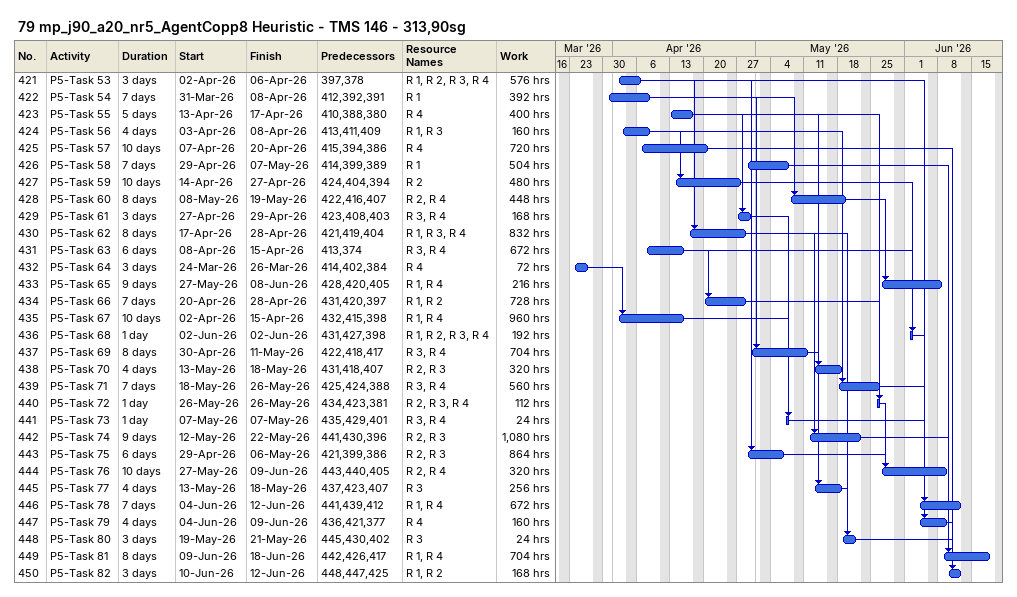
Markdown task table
79 mp_j90_a20_nr5_AgentCopp8 Heuristic - TMS 146 - 313,90sg

| ID | Task | Duration | Start | Finish | Predecessors | Resources | Work (h) |
|---|---|---|---|---|---|---|---|
| 421 | P5-Task 53 | 3d | 2026-04-02 | 2026-04-06 | 397, 378 | R 1, R 2, R 3, R 4 | 576 |
| 422 | P5-Task 54 | 7d | 2026-03-31 | 2026-04-08 | 412, 392, 391 | R 1 | 392 |
| 423 | P5-Task 55 | 5d | 2026-04-13 | 2026-04-17 | 410, 388, 380 | R 4 | 400 |
| 424 | P5-Task 56 | 4d | 2026-04-03 | 2026-04-08 | 413, 411, 409 | R 1, R 3 | 160 |
| 425 | P5-Task 57 | 10d | 2026-04-07 | 2026-04-20 | 415, 394, 386 | R 4 | 720 |
| 426 | P5-Task 58 | 7d | 2026-04-29 | 2026-05-07 | 414, 399, 389 | R 1 | 504 |
| 427 | P5-Task 59 | 10d | 2026-04-14 | 2026-04-27 | 424, 404, 394 | R 2 | 480 |
| 428 | P5-Task 60 | 8d | 2026-05-08 | 2026-05-19 | 422, 416, 407 | R 2, R 4 | 448 |
| 429 | P5-Task 61 | 3d | 2026-04-27 | 2026-04-29 | 423, 408, 403 | R 3, R 4 | 168 |
| 430 | P5-Task 62 | 8d | 2026-04-17 | 2026-04-28 | 421, 419, 404 | R 1, R 3, R 4 | 832 |
| 431 | P5-Task 63 | 6d | 2026-04-08 | 2026-04-15 | 413, 374 | R 3, R 4 | 672 |
| 432 | P5-Task 64 | 3d | 2026-03-24 | 2026-03-26 | 414, 402, 384 | R 4 | 72 |
| 433 | P5-Task 65 | 9d | 2026-05-27 | 2026-06-08 | 428, 420, 405 | R 1, R 4 | 216 |
| 434 | P5-Task 66 | 7d | 2026-04-20 | 2026-04-28 | 431, 420, 397 | R 1, R 2 | 728 |
| 435 | P5-Task 67 | 10d | 2026-04-02 | 2026-04-15 | 432, 415, 398 | R 1, R 4 | 960 |
| 436 | P5-Task 68 | 1d | 2026-06-02 | 2026-06-02 | 431, 427, 398 | R 1, R 2, R 3, R 4 | 192 |
| 437 | P5-Task 69 | 8d | 2026-04-30 | 2026-05-11 | 422, 418, 417 | R 3, R 4 | 704 |
| 438 | P5-Task 70 | 4d | 2026-05-13 | 2026-05-18 | 431, 418, 407 | R 2, R 3 | 320 |
| 439 | P5-Task 71 | 7d | 2026-05-18 | 2026-05-26 | 425, 424, 388 | R 3, R 4 | 560 |
| 440 | P5-Task 72 | 1d | 2026-05-26 | 2026-05-26 | 434, 423, 381 | R 2, R 3, R 4 | 112 |
| 441 | P5-Task 73 | 1d | 2026-05-07 | 2026-05-07 | 435, 429, 401 | R 3, R 4 | 24 |
| 442 | P5-Task 74 | 9d | 2026-05-12 | 2026-05-22 | 441, 430, 396 | R 2, R 3 | 1080 |
| 443 | P5-Task 75 | 6d | 2026-04-29 | 2026-05-06 | 421, 399, 386 | R 2, R 3 | 864 |
| 444 | P5-Task 76 | 10d | 2026-05-27 | 2026-06-09 | 443, 440, 405 | R 2, R 4 | 320 |
| 445 | P5-Task 77 | 4d | 2026-05-13 | 2026-05-18 | 437, 423, 407 | R 3 | 256 |
| 446 | P5-Task 78 | 7d | 2026-06-04 | 2026-06-12 | 441, 439, 412 | R 1, R 4 | 672 |
| 447 | P5-Task 79 | 4d | 2026-06-04 | 2026-06-09 | 436, 421, 377 | R 4 | 160 |
| 448 | P5-Task 80 | 3d | 2026-05-19 | 2026-05-21 | 445, 430, 402 | R 3 | 24 |
| 449 | P5-Task 81 | 8d | 2026-06-09 | 2026-06-18 | 442, 426, 417 | R 1, R 4 | 704 |
| 450 | P5-Task 82 | 3d | 2026-06-10 | 2026-06-12 | 448, 447, 425 | R 1, R 2 | 168 |
